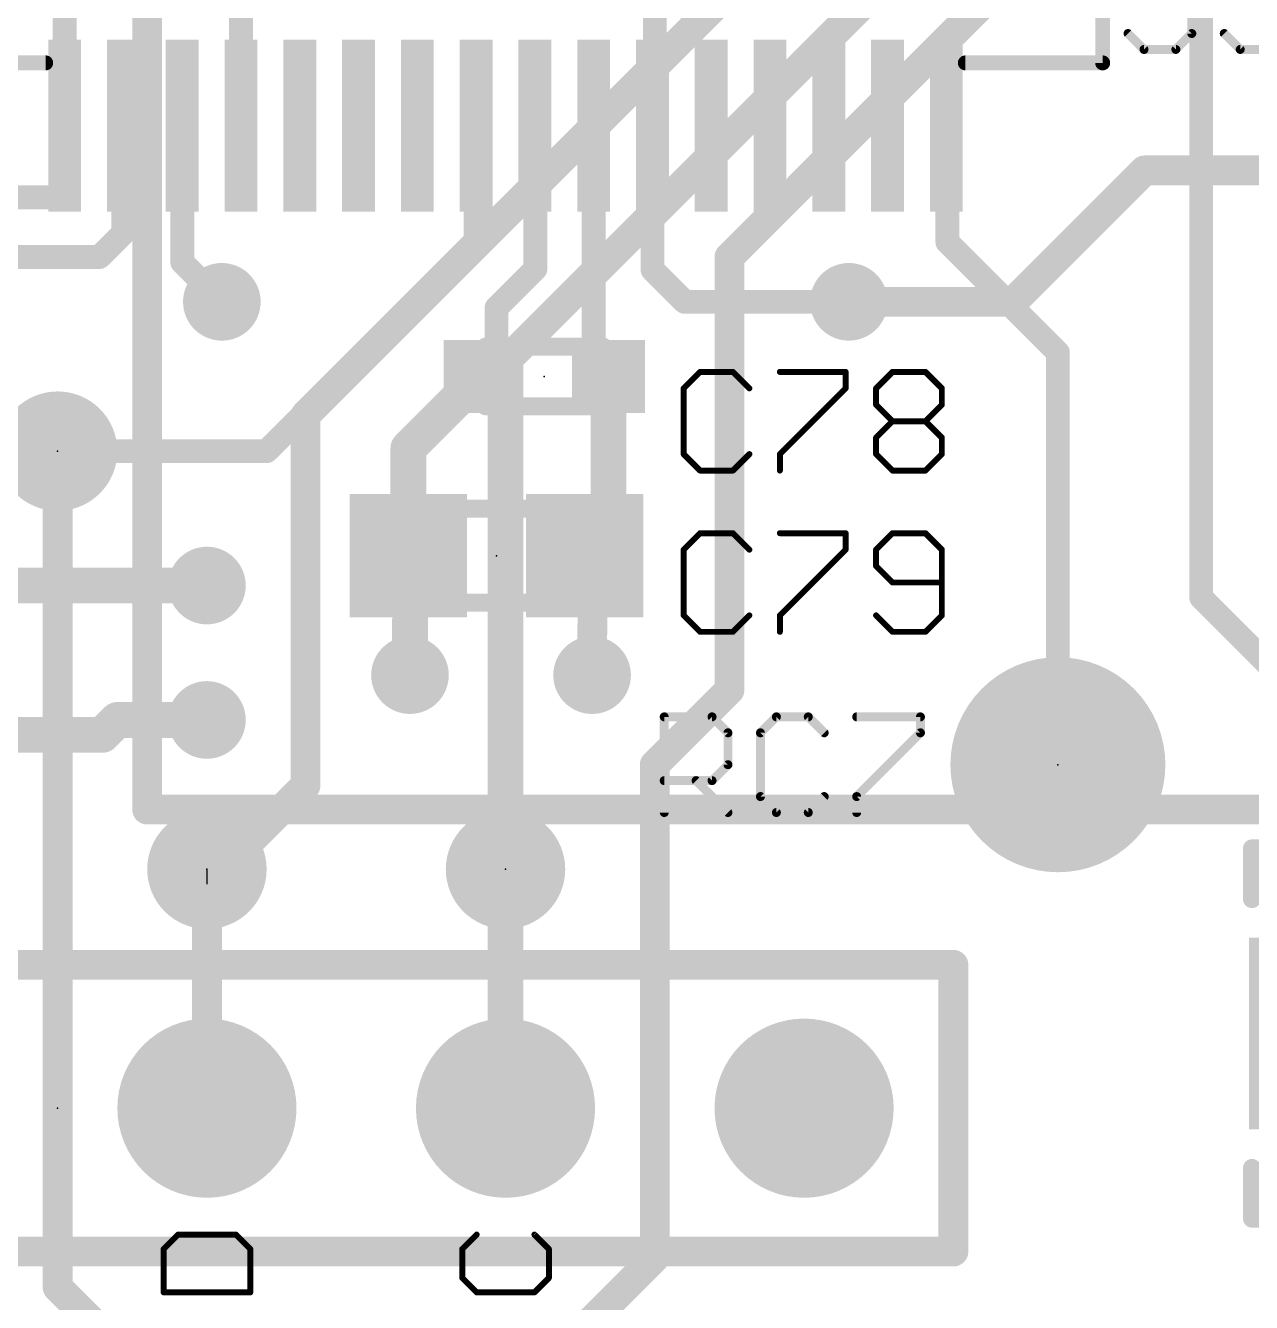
# Model space of a CAD drawing. Extents: x -19 to 124, y 0 to 88.
# Drawn here: x 46.72 to 57.15, y 44.07 to 54.93 of the extents above; entities that cross this region are included whole.
import ezdxf

# ---------------------------------------------------------------- set-up
doc = ezdxf.new("R2010")
doc.units = 0
for name, color, linetype in [('1', 12, 'CONTINUOUS'), ('15', 21, 'CONTINUOUS'), ('16', 132, 'CONTINUOUS'), ('17', 110, 'CONTINUOUS'), ('18', 110, 'CONTINUOUS'), ('19', 253, 'CONTINUOUS'), ('2', 110, 'CONTINUOUS'), ('21', 253, 'CONTINUOUS'), ('23', 53, 'CONTINUOUS'), ('25', 253, 'CONTINUOUS'), ('26', 251, 'CONTINUOUS')]:
    doc.layers.add(name, color=color, linetype=linetype)

# ---------------------------------------------------------------- blocks, each defined once
blk = doc.blocks.new('RECT')
blk.add_solid([(-0.5, -0.5), (0.5, -0.5), (-0.5, 0.5), (0.5, 0.5)])
blk = doc.blocks.new('ROUNDP')
at = {"const_width": 0.5}
blk.add_lwpolyline([(0, -0.25, 1), (0, 0.25, 1), (0, -0.25)], format="xyb", dxfattribs=at)
blk = doc.blocks.new('ROUNDV')
at = {"const_width": 0.5}
blk.add_lwpolyline([(0, -0.25, 1), (0, 0.25, 1), (0, -0.25)], format="xyb", dxfattribs=at)

msp = doc.modelspace()

# ---------------------------------------------------------------- linework, layer by layer
at = {"layer": '1'}
for points, const_width in [([(56.7182, 55.94), (56.7182, 50.0634)], 0.2032), ([(52.07, 55.753), (52.07, 54.0966)], 0.2032), ([(47.05, 54.0766), (47.05, 55.178)], 0.2032), ([(48.55, 54.0766), (48.55, 55.2344)], 0.2032), ([(52.07, 54.0966), (52.05, 54.0766)], 0.2032), ([(47.0408, 54.0674), (47.05, 54.0766)], 0.2032), ([(47.05, 53.467), (47.05, 54.0766)], 0.2032), ([(47.5488, 54.0754), (47.55, 54.0766)], 0.2032), ([(47.5488, 53.1622), (47.5488, 54.0754)], 0.2032), ([(48.05, 54.0766), (48.05, 52.915)], 0.2032), ([(50.546, 54.0726), (50.55, 54.0766)], 0.2032), ([(50.546, 53.086), (50.546, 54.0726)], 0.2032), ([(51.054, 54.0726), (51.05, 54.0766)], 0.2032), ([(51.054, 52.8574), (51.054, 54.0726)], 0.2032), ([(51.55, 52.0707), (51.55, 54.0766)], 0.2032), ([(52.05, 54.0766), (52.05, 52.852)], 0.2032), ([(54.5592, 54.0674), (54.55, 54.0766)], 0.2032), ([(54.5592, 53.086), (54.5592, 54.0674)], 0.2032), ([(44.45, 53.467), (47.05, 53.467)], 0.2032), ([(47.3456, 52.959), (47.5488, 53.1622)], 0.2032), ([(48.768, 51.308), (50.546, 53.086)], 0.2032), ([(55.499, 52.1462), (54.5592, 53.086)], 0.2032), ([(45.847, 52.959), (47.3456, 52.959)], 0.2032), ([(48.05, 52.915), (48.387, 52.578)], 0.2032), ([(50.7238, 52.5272), (51.054, 52.8574)], 0.2032), ([(52.05, 52.852), (52.324, 52.578)], 0.2032), ([(52.324, 52.578), (53.721, 52.578)], 0.2032), ([(50.7238, 52.2097), (50.7238, 52.5272)], 0.2032), ([(50.5841, 51.943), (50.7238, 52.2097)], 0.2032), ([(55.499, 48.641), (55.499, 52.1462)], 0.2032), ([(51.6763, 51.943), (51.55, 52.0707)], 0.2032), ([(49.9738, 51.3327), (50.5841, 51.943)], 0.3048), ([(51.6763, 50.7873), (51.6763, 51.943)], 0.3048), ([(49.9738, 50.419), (49.9738, 51.3327)], 0.3048), ([(46.99, 51.308), (48.768, 51.308)], 0.2032), ([(51.6636, 50.7746), (51.6763, 50.7873)], 0.3048), ([(51.4738, 50.419), (51.5493, 50.7485)], 0.3048), ([(51.6636, 50.7485), (51.4738, 50.5587)], 0.254), ([(51.6636, 50.7485), (51.6636, 50.7746)], 0.3048), ([(51.4738, 50.5587), (51.4738, 50.419)], 0.254), ([(49.9738, 50.419), (50.0006, 50.4056)], 0.3048), ([(50.0006, 50.4056), (49.9872, 49.8348)], 0.3048), ([(51.4738, 50.419), (51.55, 50.4056)], 0.254), ([(51.55, 50.4056), (51.5366, 49.6824)], 0.254), ([(57.6326, 49.149), (56.7182, 50.0634)], 0.2032), ([(49.9872, 49.8348), (49.9872, 49.403)], 0.3048), ([(51.5366, 49.6824), (51.5366, 49.403)], 0.254), ([(47.371, 48.895), (47.498, 49.022)], 0.3048), ([(47.498, 49.022), (48.26, 49.022)], 0.3048), ([(45.52, 48.895), (47.371, 48.895)], 0.3048)]:
    msp.add_lwpolyline(points, dxfattribs=dict(at, const_width=const_width))
for points, const_width in [([(52.1059, 54.0607, 1), (52.0341, 54.1325)], 0.1016), ([(47.0049, 54.1033, 1), (47.0767, 54.0315)], 0.1016), ([(47.1008, 54.0766, 1), (46.9992, 54.0766)], 0.1016), ([(46.9992, 54.0766, 1), (47.1008, 54.0766)], 0.1016), ([(47.0859, 54.0407, 1), (47.0141, 54.1125)], 0.1016), ([(47.5996, 54.0754, 1), (47.498, 54.0754)], 0.1016), ([(47.5129, 54.1113, 1), (47.5847, 54.0395)], 0.1016), ([(47.5859, 54.0407, 1), (47.5141, 54.1125)], 0.1016), ([(48.1008, 54.0766, 1), (47.9992, 54.0766)], 0.1016), ([(48.4992, 54.0766, 1), (48.6008, 54.0766)], 0.1016), ([(50.5968, 54.0726, 1), (50.4952, 54.0726)], 0.1016), ([(50.5101, 54.1085, 1), (50.5819, 54.0367)], 0.1016), ([(50.5859, 54.0407, 1), (50.5141, 54.1125)], 0.1016), ([(51.0859, 54.1125, 1), (51.0141, 54.0407)], 0.1016), ([(51.1048, 54.0726, 1), (51.0032, 54.0726)], 0.1016), ([(51.0181, 54.0367, 1), (51.0899, 54.1085)], 0.1016), ([(51.6008, 54.0766, 1), (51.4992, 54.0766)], 0.1016), ([(52.1008, 54.0766, 1), (51.9992, 54.0766)], 0.1016), ([(52.0141, 54.1125, 1), (52.0859, 54.0407)], 0.1016), ([(52.0192, 54.0966, 1), (52.1208, 54.0966)], 0.1016), ([(54.5859, 54.1125, 1), (54.5141, 54.0407)], 0.1016), ([(54.61, 54.0674, 1), (54.5084, 54.0674)], 0.1016), ([(54.5233, 54.0315, 1), (54.5951, 54.1033)], 0.1016), ([(47.05, 53.4162, 1), (47.05, 53.5178)], 0.1016), ([(46.9992, 53.467, 1), (47.1008, 53.467)], 0.1016), ([(47.5847, 53.1263, 1), (47.5129, 53.1981)], 0.1016), ([(47.498, 53.1622, 1), (47.5996, 53.1622)], 0.1016), ([(50.4952, 53.086, 1), (50.5968, 53.086)], 0.1016), ([(50.5819, 53.0501, 1), (50.5101, 53.1219)], 0.1016), ([(54.5951, 53.1219, 1), (54.5233, 53.0501)], 0.1016), ([(54.5084, 53.086, 1), (54.61, 53.086)], 0.1016), ([(47.3097, 52.9949, 1), (47.3815, 52.9231)], 0.1016), ([(47.3456, 52.9082, 1), (47.3456, 53.0098)], 0.1016), ([(48.0859, 52.9509, 1), (48.0141, 52.8791)], 0.1016), ([(47.9992, 52.915, 1), (48.1008, 52.915)], 0.1016), ([(51.0032, 52.8574, 1), (51.1048, 52.8574)], 0.1016), ([(51.0899, 52.8215, 1), (51.0181, 52.8933)], 0.1016), ([(52.0859, 52.8879, 1), (52.0141, 52.8161)], 0.1016), ([(51.9992, 52.852, 1), (52.1008, 52.852)], 0.1016), ([(52.324, 52.6288, 1), (52.324, 52.5272)], 0.1016), ([(53.721, 52.5272, 1), (53.721, 52.6288)], 0.1016), ([(48.3511, 52.5421, 1), (48.4229, 52.6139)], 0.1016), ([(50.7746, 52.5272, 1), (50.673, 52.5272)], 0.1016), ([(50.6879, 52.5631, 1), (50.7597, 52.4913)], 0.1016), ([(52.2881, 52.5421, 1), (52.3599, 52.6139)], 0.1016), ([(50.673, 52.2097, 1), (50.7746, 52.2097)], 0.1016), ([(50.7688, 52.1861, 1), (50.6788, 52.2333)], 0.1016), ([(55.5498, 52.1462, 1), (55.4482, 52.1462)], 0.1016), ([(51.5861, 52.1064, 1), (51.5139, 52.035)], 0.1016), ([(55.4631, 52.1103, 1), (55.5349, 52.1821)], 0.1016), ([(50.638, 51.8891, 1), (50.5302, 51.9969)], 0.1524), ([(51.4992, 52.0707, 1), (51.6008, 52.0707)], 0.1016), ([(51.7525, 51.943, 1), (51.6001, 51.943)], 0.1524), ([(51.6402, 51.9073, 1), (51.7124, 51.9787)], 0.1016), ([(50.5391, 51.9666, 1), (50.6291, 51.9194)], 0.1016), ([(50.05, 51.3327, 1), (49.8976, 51.3327)], 0.1524), ([(46.99, 51.3588, 1), (46.99, 51.2572)], 0.1016), ([(48.7321, 51.3439, 1), (48.8039, 51.2721)], 0.1016), ([(48.768, 51.2572, 1), (48.768, 51.3588)], 0.1016), ([(49.9199, 51.3866, 1), (50.0277, 51.2788)], 0.1524), ([(51.7302, 50.7334, 1), (51.6224, 50.8412)], 0.1524), ([(51.6236, 50.7315, 1), (51.475, 50.7655)], 0.1524), ([(51.7398, 50.7746, 1), (51.5874, 50.7746)], 0.1524), ([(51.6097, 50.8285, 1), (51.7175, 50.7207)], 0.1524), ([(51.6001, 50.7873, 1), (51.7525, 50.7873)], 0.1524), ([(51.7085, 50.7036, 1), (51.6187, 50.7934)], 0.127), ([(51.5874, 50.7485, 1), (51.7398, 50.7485)], 0.1524), ([(51.5373, 50.5587, 1), (51.4103, 50.5587)], 0.127), ([(51.4289, 50.6036, 1), (51.5187, 50.5138)], 0.127), ([(50.0079, 50.4872, 1), (49.9397, 50.3508)], 0.1524), ([(50.0768, 50.4038, 1), (49.9244, 50.4074)], 0.1524), ([(49.9665, 50.3374, 1), (50.0347, 50.4738)], 0.1524), ([(51.3995, 50.436, 1), (51.5481, 50.402)], 0.1524), ([(51.4848, 50.4815, 1), (51.4628, 50.3565)], 0.127), ([(51.6135, 50.4044, 1), (51.4865, 50.4068)], 0.127), ([(51.539, 50.3431, 1), (51.561, 50.4681)], 0.127), ([(49.8976, 50.419, 1), (50.05, 50.419)], 0.1524), ([(51.4103, 50.419, 1), (51.5373, 50.419)], 0.127), ([(56.7541, 50.0993, 1), (56.6823, 50.0275)], 0.1016), ([(56.6674, 50.0634, 1), (56.769, 50.0634)], 0.1016), ([(50.0634, 49.8348, 1), (49.911, 49.8348)], 0.1524), ([(49.911, 49.8366, 1), (50.0634, 49.833)], 0.1524), ([(51.6001, 49.6824, 1), (51.4731, 49.6824)], 0.127), ([(51.4731, 49.6836, 1), (51.6001, 49.6812)], 0.127), ([(49.911, 49.403, 1), (50.0634, 49.403)], 0.1524), ([(51.4731, 49.403, 1), (51.6001, 49.403)], 0.127), ([(47.498, 49.0982, 1), (47.498, 48.9458)], 0.1524), ([(47.5519, 48.9681, 1), (47.4441, 49.0759)], 0.1524), ([(48.26, 48.9458, 1), (48.26, 49.0982)], 0.1524), ([(47.3171, 48.9489, 1), (47.4249, 48.8411)], 0.1524), ([(47.371, 48.8188, 1), (47.371, 48.9712)], 0.1524), ([(55.4482, 48.641, 1), (55.5498, 48.641)], 0.1016)]:
    msp.add_lwpolyline(points, format="xyb", dxfattribs=dict(at, const_width=const_width))
at = {"layer": '15', "const_width": 0.254}
for points in [[(47.752, 48.26), (47.752, 66.04)], [(46.99, 44.196), (46.99, 51.308)], [(59.69, 48.26), (47.752, 48.26)], [(48.387, 42.799), (46.99, 44.196)]]:
    msp.add_lwpolyline(points, dxfattribs=at)
at = {"layer": '15', "const_width": 0.127}
for points in [[(47.0535, 51.308, 1), (46.9265, 51.308)], [(47.752, 48.3235, 1), (47.752, 48.1965)], [(47.6885, 48.26, 1), (47.8155, 48.26)], [(47.0349, 44.2409, 1), (46.9451, 44.1511)], [(46.9265, 44.196, 1), (47.0535, 44.196)]]:
    msp.add_lwpolyline(points, format="xyb", dxfattribs=at)
at = {"layer": '16'}
for points, const_width in [([(53.721, 56.2356), (49.0982, 51.6128)], 0.254), ([(50.8, 52.07), (54.61, 55.88)], 0.254), ([(52.705, 52.959), (55.499, 55.753)], 0.254), ([(55.118, 52.578), (56.2356, 53.6956)], 0.254), ([(56.2356, 53.6956), (97.2566, 53.6956)], 0.254), ([(52.705, 49.276), (52.705, 52.959)], 0.254), ([(53.721, 52.578), (55.118, 52.578)], 0.254), ([(50.8, 52.07), (50.8, 47.752)], 0.3048), ([(49.0982, 51.6128), (49.0982, 48.4632)], 0.254), ([(52.07, 48.641), (52.705, 49.276)], 0.254), ([(47.371, 48.895), (47.498, 49.022)], 0.3048), ([(47.498, 49.022), (48.26, 49.022)], 0.3048), ([(44.323, 48.895), (47.371, 48.895)], 0.3048), ([(52.07, 44.45), (52.07, 48.641)], 0.254), ([(48.26, 47.625), (49.0982, 48.4632)], 0.254), ([(50.8, 45.72), (50.8, 47.752)], 0.3048), ([(48.26, 45.72), (48.26, 47.625)], 0.254), ([(50.165, 42.545), (52.07, 44.45)], 0.254)]:
    msp.add_lwpolyline(points, dxfattribs=dict(at, const_width=const_width))
for points, const_width in [([(56.2356, 53.7591, 1), (56.2356, 53.6321)], 0.127), ([(56.2805, 53.6507, 1), (56.1907, 53.7405)], 0.127), ([(52.7685, 52.959, 1), (52.6415, 52.959)], 0.127), ([(52.6601, 53.0039, 1), (52.7499, 52.9141)], 0.127), ([(53.721, 52.6415, 1), (53.721, 52.5145)], 0.127), ([(55.0731, 52.6229, 1), (55.1629, 52.5331)], 0.127), ([(55.118, 52.5145, 1), (55.118, 52.6415)], 0.127), ([(50.8762, 52.07, 1), (50.7238, 52.07)], 0.1524), ([(50.7551, 52.1149, 1), (50.8449, 52.0251)], 0.127), ([(49.1617, 51.6128, 1), (49.0347, 51.6128)], 0.127), ([(49.0533, 51.6577, 1), (49.1431, 51.5679)], 0.127), ([(52.6415, 49.276, 1), (52.7685, 49.276)], 0.127), ([(52.7499, 49.2311, 1), (52.6601, 49.3209)], 0.127), ([(47.498, 49.0982, 1), (47.498, 48.9458)], 0.1524), ([(47.5519, 48.9681, 1), (47.4441, 49.0759)], 0.1524), ([(48.26, 48.9458, 1), (48.26, 49.0982)], 0.1524), ([(47.3171, 48.9489, 1), (47.4249, 48.8411)], 0.1524), ([(47.371, 48.8188, 1), (47.371, 48.9712)], 0.1524), ([(52.1335, 48.641, 1), (52.0065, 48.641)], 0.127), ([(52.0251, 48.6859, 1), (52.1149, 48.5961)], 0.127), ([(49.1431, 48.4183, 1), (49.0533, 48.5081)], 0.127), ([(49.0347, 48.4632, 1), (49.1617, 48.4632)], 0.127), ([(50.8762, 47.752, 1), (50.7238, 47.752)], 0.1524), ([(50.7238, 47.752, 1), (50.8762, 47.752)], 0.1524), ([(48.3235, 47.625, 1), (48.1965, 47.625)], 0.127), ([(48.2151, 47.6699, 1), (48.3049, 47.5801)], 0.127), ([(48.1965, 45.72, 1), (48.3235, 45.72)], 0.127), ([(50.7238, 45.72, 1), (50.8762, 45.72)], 0.1524), ([(52.1149, 44.4051, 1), (52.0251, 44.4949)], 0.127), ([(52.0065, 44.45, 1), (52.1335, 44.45)], 0.127)]:
    msp.add_lwpolyline(points, format="xyb", dxfattribs=dict(at, const_width=const_width))
at = {"layer": '19'}
msp.add_line((48.26, 47.752), (48.26, 47.625), dxfattribs=at)
at = {"layer": '2', "const_width": 0.3048}
msp.add_lwpolyline([(31.242, 50.165), (48.26, 50.165)], dxfattribs=at)
at = {"layer": '2', "const_width": 0.1524}
msp.add_lwpolyline([(48.26, 50.0888, 1), (48.26, 50.2412)], format="xyb", dxfattribs=at)
at = {"layer": '21'}
for points, const_width in [([(55.88, 55.7784), (55.88, 54.61)], 0.127), ([(56.6382, 54.9955), (56.6382, 54.8599)], 0.0762), ([(56.2315, 54.7243), (56.0959, 54.8599)], 0.0762), ([(56.6382, 54.8599), (56.5026, 54.7243)], 0.0762), ([(57.0501, 54.7243), (56.9145, 54.8599)], 0.0762), ([(56.5026, 54.7243), (56.2315, 54.7243)], 0.0762), ([(57.3212, 54.7243), (57.0501, 54.7243)], 0.0762), ([(46.8884, 54.61), (45.72, 54.61)], 0.127), ([(55.88, 54.61), (54.7116, 54.61)], 0.127), ([(51.6302, 52.197), (50.6302, 52.197)], 0.1524), ([(50.6302, 51.689), (51.6302, 51.689)], 0.1524), ([(51.5238, 50.819), (49.9238, 50.819)], 0.1524), ([(49.9238, 50.819), (49.9238, 50.019)], 0.1524), ([(51.5238, 50.019), (51.5238, 50.819)], 0.1524), ([(49.9238, 50.019), (51.5238, 50.019)], 0.1524), ([(62.992, 47.9298), (57.15, 47.9298)], 0.1524), ([(57.15, 47.9298), (57.15, 47.498)], 0.1524), ([(54.61, 46.9392), (39.37, 46.9392)], 0.254), ([(54.61, 44.5008), (54.61, 46.9392)], 0.254), ([(57.15, 45.212), (57.15, 44.7802)], 0.1524), ([(57.15, 44.7802), (62.992, 44.7802)], 0.1524), ([(39.37, 44.5008), (54.61, 44.5008)], 0.254)]:
    msp.add_lwpolyline(points, dxfattribs=dict(at, const_width=const_width))
for points, const_width in [([(56.1094, 54.8734, 1), (56.0824, 54.8464)], 0.0381), ([(56.6192, 54.8599, 1), (56.6573, 54.8599)], 0.0381), ([(56.6517, 54.8464, 1), (56.6248, 54.8734)], 0.0381), ([(56.9279, 54.8734, 1), (56.901, 54.8464)], 0.0381), ([(56.2315, 54.7433, 1), (56.2315, 54.7052)], 0.0381), ([(56.218, 54.7108, 1), (56.245, 54.7378)], 0.0381), ([(56.4892, 54.7378, 1), (56.5161, 54.7108)], 0.0381), ([(56.5026, 54.7052, 1), (56.5026, 54.7433)], 0.0381), ([(57.0501, 54.7433, 1), (57.0501, 54.7052)], 0.0381), ([(57.0366, 54.7108, 1), (57.0635, 54.7378)], 0.0381), ([(46.8884, 54.5782, 1), (46.8884, 54.6418)], 0.0635), ([(54.7116, 54.6418, 1), (54.7116, 54.5782)], 0.0635), ([(55.8483, 54.61, 1), (55.9118, 54.61)], 0.0635), ([(55.88, 54.5782, 1), (55.88, 54.6418)], 0.0635), ([(50.6302, 52.2351, 1), (50.6302, 52.1589)], 0.0762), ([(51.6302, 52.1589, 1), (51.6302, 52.2351)], 0.0762), ([(50.6302, 51.7271, 1), (50.6302, 51.6509)], 0.0762), ([(51.6302, 51.6509, 1), (51.6302, 51.7271)], 0.0762), ([(49.9238, 50.8571, 1), (49.9238, 50.7809)], 0.0762), ([(49.9619, 50.819, 1), (49.8857, 50.819)], 0.0762), ([(51.5619, 50.819, 1), (51.4857, 50.819)], 0.0762), ([(51.5238, 50.7809, 1), (51.5238, 50.8571)], 0.0762), ([(49.9238, 50.0571, 1), (49.9238, 49.9809)], 0.0762), ([(51.5238, 49.9809, 1), (51.5238, 50.0571)], 0.0762), ([(49.8857, 50.019, 1), (49.9619, 50.019)], 0.0762), ([(51.4857, 50.019, 1), (51.5619, 50.019)], 0.0762), ([(57.15, 47.9679, 1), (57.15, 47.8917)], 0.0762), ([(57.1881, 47.9298, 1), (57.1119, 47.9298)], 0.0762), ([(57.1119, 47.498, 1), (57.1881, 47.498)], 0.0762), ([(54.6735, 46.9392, 1), (54.5465, 46.9392)], 0.127), ([(54.61, 46.8757, 1), (54.61, 47.0027)], 0.127), ([(57.1881, 45.212, 1), (57.1119, 45.212)], 0.0762), ([(57.15, 44.8183, 1), (57.15, 44.7421)], 0.0762), ([(57.1119, 44.7802, 1), (57.1881, 44.7802)], 0.0762), ([(54.5465, 44.5008, 1), (54.6735, 44.5008)], 0.127), ([(54.61, 44.4373, 1), (54.61, 44.5643)], 0.127)]:
    msp.add_lwpolyline(points, format="xyb", dxfattribs=dict(at, const_width=const_width))
at = {"layer": '23'}
for p in [(51.1302, 51.943), (46.99, 51.308), (50.7238, 50.419), (55.499, 48.641), (48.26, 47.752), (50.8, 47.752), (46.99, 45.72)]:
    msp.add_point(p, dxfattribs=at)
at = {"layer": '25'}
for points, const_width in [([(52.4552, 51.9818), (52.3153, 51.842)], 0.0508), ([(52.7348, 51.9818), (52.4552, 51.9818)], 0.0508), ([(52.8746, 51.842), (52.7348, 51.9818)], 0.0508), ([(53.1339, 51.9818), (53.6932, 51.9818)], 0.0508), ([(53.6932, 51.9818), (53.6932, 51.842)], 0.0508), ([(53.9525, 51.842), (54.0923, 51.9818)], 0.0508), ([(54.0923, 51.9818), (54.3719, 51.9818)], 0.0508), ([(54.3719, 51.9818), (54.5118, 51.842)], 0.0508), ([(52.3153, 51.842), (52.3153, 51.2827)], 0.0508), ([(53.6932, 51.842), (53.1339, 51.2827)], 0.0508), ([(53.9525, 51.7022), (53.9525, 51.842)], 0.0508), ([(54.5118, 51.842), (54.5118, 51.7022)], 0.0508), ([(54.0923, 51.5624), (53.9525, 51.7022)], 0.0508), ([(54.5118, 51.7022), (54.3719, 51.5624)], 0.0508), ([(53.9525, 51.4225), (54.0923, 51.5624)], 0.0508), ([(54.0923, 51.5624), (54.3719, 51.5624)], 0.0508), ([(54.3719, 51.5624), (54.5118, 51.4225)], 0.0508), ([(53.9525, 51.2827), (53.9525, 51.4225)], 0.0508), ([(54.5118, 51.4225), (54.5118, 51.2827)], 0.0508), ([(52.3153, 51.2827), (52.4552, 51.1429)], 0.0508), ([(52.7348, 51.1429), (52.8746, 51.2827)], 0.0508), ([(53.1339, 51.2827), (53.1339, 51.1429)], 0.0508), ([(54.0923, 51.1429), (53.9525, 51.2827)], 0.0508), ([(54.5118, 51.2827), (54.3719, 51.1429)], 0.0508), ([(52.4552, 51.1429), (52.7348, 51.1429)], 0.0508), ([(54.3719, 51.1429), (54.0923, 51.1429)], 0.0508), ([(52.4552, 50.6102), (52.3153, 50.4704)], 0.0508), ([(52.7348, 50.6102), (52.4552, 50.6102)], 0.0508), ([(52.8746, 50.4704), (52.7348, 50.6102)], 0.0508), ([(53.1339, 50.6102), (53.6932, 50.6102)], 0.0508), ([(53.6932, 50.6102), (53.6932, 50.4704)], 0.0508), ([(54.0923, 50.6102), (53.9525, 50.4704)], 0.0508), ([(54.3719, 50.6102), (54.0923, 50.6102)], 0.0508), ([(54.5118, 50.4704), (54.3719, 50.6102)], 0.0508), ([(52.3153, 50.4704), (52.3153, 49.9111)], 0.0508), ([(53.6932, 50.4704), (53.1339, 49.9111)], 0.0508), ([(53.9525, 50.4704), (53.9525, 50.3306)], 0.0508), ([(54.5118, 49.9111), (54.5118, 50.4704)], 0.0508), ([(53.9525, 50.3306), (54.0923, 50.1908)], 0.0508), ([(54.0923, 50.1908), (54.5118, 50.1908)], 0.0508), ([(52.3153, 49.9111), (52.4552, 49.7713)], 0.0508), ([(52.7348, 49.7713), (52.8746, 49.9111)], 0.0508), ([(53.1339, 49.9111), (53.1339, 49.7713)], 0.0508), ([(53.9525, 49.9111), (54.0923, 49.7713)], 0.0508), ([(54.3719, 49.7713), (54.5118, 49.9111)], 0.0508), ([(52.4552, 49.7713), (52.7348, 49.7713)], 0.0508), ([(54.0923, 49.7713), (54.3719, 49.7713)], 0.0508), ([(52.1502, 48.2346), (52.1502, 49.0481)], 0.0762), ([(52.1502, 49.0481), (52.557, 49.0481)], 0.0762), ([(52.557, 49.0481), (52.6926, 48.9125)], 0.0762), ([(53.1044, 49.0481), (52.9688, 48.9125)], 0.0762), ([(53.3756, 49.0481), (53.1044, 49.0481)], 0.0762), ([(53.5111, 48.9125), (53.3756, 49.0481)], 0.0762), ([(53.7874, 49.0481), (54.3297, 49.0481)], 0.0762), ([(54.3297, 49.0481), (54.3297, 48.9125)], 0.0762), ([(52.6926, 48.9125), (52.6926, 48.6413)], 0.0762), ([(52.9688, 48.9125), (52.9688, 48.3702)], 0.0762), ([(54.3297, 48.9125), (53.7874, 48.3702)], 0.0762), ([(52.6926, 48.6413), (52.557, 48.5058)], 0.0762), ([(52.557, 48.5058), (52.1502, 48.5058)], 0.0762), ([(52.4214, 48.5058), (52.6926, 48.2346)], 0.0762), ([(52.9688, 48.3702), (53.1044, 48.2346)], 0.0762), ([(53.3756, 48.2346), (53.5111, 48.3702)], 0.0762), ([(53.7874, 48.3702), (53.7874, 48.2346)], 0.0762), ([(53.1044, 48.2346), (53.3756, 48.2346)], 0.0762)]:
    msp.add_lwpolyline(points, dxfattribs=dict(at, const_width=const_width))
for points, const_width in [([(52.4552, 51.9945, 1), (52.4552, 51.9691)], 0.0254), ([(52.4641, 51.9728, 1), (52.4462, 51.9908)], 0.0254), ([(52.7438, 51.9908, 1), (52.7258, 51.9728)], 0.0254), ([(52.7348, 51.9691, 1), (52.7348, 51.9945)], 0.0254), ([(53.1339, 51.9945, 1), (53.1339, 51.9691)], 0.0254), ([(53.7059, 51.9818, 1), (53.6805, 51.9818)], 0.0254), ([(53.6932, 51.9691, 1), (53.6932, 51.9945)], 0.0254), ([(54.0923, 51.9945, 1), (54.0923, 51.9691)], 0.0254), ([(54.1013, 51.9728, 1), (54.0833, 51.9908)], 0.0254), ([(54.3809, 51.9908, 1), (54.363, 51.9728)], 0.0254), ([(54.3719, 51.9691, 1), (54.3719, 51.9945)], 0.0254), ([(52.328, 51.842, 1), (52.3026, 51.842)], 0.0254), ([(52.3064, 51.851, 1), (52.3243, 51.833)], 0.0254), ([(52.8656, 51.833, 1), (52.8836, 51.851)], 0.0254), ([(53.6805, 51.842, 1), (53.7059, 51.842)], 0.0254), ([(53.7022, 51.833, 1), (53.6842, 51.851)], 0.0254), ([(53.9652, 51.842, 1), (53.9398, 51.842)], 0.0254), ([(53.9435, 51.851, 1), (53.9615, 51.833)], 0.0254), ([(54.5245, 51.842, 1), (54.4991, 51.842)], 0.0254), ([(54.5028, 51.833, 1), (54.5207, 51.851)], 0.0254), ([(53.9615, 51.7112, 1), (53.9435, 51.6932)], 0.0254), ([(53.9398, 51.7022, 1), (53.9652, 51.7022)], 0.0254), ([(54.4991, 51.7022, 1), (54.5245, 51.7022)], 0.0254), ([(54.5207, 51.6932, 1), (54.5028, 51.7112)], 0.0254), ([(54.0923, 51.5751, 1), (54.0923, 51.5497)], 0.0254), ([(54.1013, 51.5534, 1), (54.0833, 51.5713)], 0.0254), ([(54.3809, 51.5713, 1), (54.363, 51.5534)], 0.0254), ([(54.3719, 51.5497, 1), (54.3719, 51.5751)], 0.0254), ([(54.0833, 51.5534, 1), (54.1013, 51.5713)], 0.0254), ([(54.363, 51.5713, 1), (54.3809, 51.5534)], 0.0254), ([(53.9652, 51.4225, 1), (53.9398, 51.4225)], 0.0254), ([(53.9435, 51.4315, 1), (53.9615, 51.4136)], 0.0254), ([(54.5245, 51.4225, 1), (54.4991, 51.4225)], 0.0254), ([(54.5028, 51.4136, 1), (54.5207, 51.4315)], 0.0254), ([(52.3026, 51.2827, 1), (52.328, 51.2827)], 0.0254), ([(52.3243, 51.2917, 1), (52.3064, 51.2737)], 0.0254), ([(52.8836, 51.2737, 1), (52.8656, 51.2917)], 0.0254), ([(53.1466, 51.2827, 1), (53.1212, 51.2827)], 0.0254), ([(53.1249, 51.2917, 1), (53.1429, 51.2737)], 0.0254), ([(53.9615, 51.2917, 1), (53.9435, 51.2737)], 0.0254), ([(53.9398, 51.2827, 1), (53.9652, 51.2827)], 0.0254), ([(54.4991, 51.2827, 1), (54.5245, 51.2827)], 0.0254), ([(54.5207, 51.2737, 1), (54.5028, 51.2917)], 0.0254), ([(52.4552, 51.1556, 1), (52.4552, 51.1302)], 0.0254), ([(52.4462, 51.1339, 1), (52.4641, 51.1519)], 0.0254), ([(52.7258, 51.1519, 1), (52.7438, 51.1339)], 0.0254), ([(52.7348, 51.1302, 1), (52.7348, 51.1556)], 0.0254), ([(53.1212, 51.1429, 1), (53.1466, 51.1429)], 0.0254), ([(54.0923, 51.1556, 1), (54.0923, 51.1302)], 0.0254), ([(54.0833, 51.1339, 1), (54.1013, 51.1519)], 0.0254), ([(54.363, 51.1519, 1), (54.3809, 51.1339)], 0.0254), ([(54.3719, 51.1302, 1), (54.3719, 51.1556)], 0.0254), ([(52.4552, 50.6229, 1), (52.4552, 50.5975)], 0.0254), ([(52.4641, 50.6012, 1), (52.4462, 50.6192)], 0.0254), ([(52.7438, 50.6192, 1), (52.7258, 50.6012)], 0.0254), ([(52.7348, 50.5975, 1), (52.7348, 50.6229)], 0.0254), ([(53.1339, 50.6229, 1), (53.1339, 50.5975)], 0.0254), ([(53.7059, 50.6102, 1), (53.6805, 50.6102)], 0.0254), ([(53.6932, 50.5975, 1), (53.6932, 50.6229)], 0.0254), ([(54.0923, 50.6229, 1), (54.0923, 50.5975)], 0.0254), ([(54.1013, 50.6012, 1), (54.0833, 50.6192)], 0.0254), ([(54.3809, 50.6192, 1), (54.363, 50.6012)], 0.0254), ([(54.3719, 50.5975, 1), (54.3719, 50.6229)], 0.0254), ([(52.328, 50.4704, 1), (52.3026, 50.4704)], 0.0254), ([(52.3064, 50.4794, 1), (52.3243, 50.4614)], 0.0254), ([(52.8656, 50.4614, 1), (52.8836, 50.4794)], 0.0254), ([(53.6805, 50.4704, 1), (53.7059, 50.4704)], 0.0254), ([(53.7022, 50.4614, 1), (53.6842, 50.4794)], 0.0254), ([(53.9652, 50.4704, 1), (53.9398, 50.4704)], 0.0254), ([(53.9435, 50.4794, 1), (53.9615, 50.4614)], 0.0254), ([(54.5245, 50.4704, 1), (54.4991, 50.4704)], 0.0254), ([(54.5028, 50.4614, 1), (54.5207, 50.4794)], 0.0254), ([(53.9615, 50.3396, 1), (53.9435, 50.3216)], 0.0254), ([(53.9398, 50.3306, 1), (53.9652, 50.3306)], 0.0254), ([(54.0923, 50.2035, 1), (54.0923, 50.1781)], 0.0254), ([(54.0833, 50.1818, 1), (54.1013, 50.1997)], 0.0254), ([(54.5118, 50.1781, 1), (54.5118, 50.2035)], 0.0254), ([(52.3026, 49.9111, 1), (52.328, 49.9111)], 0.0254), ([(52.3243, 49.9201, 1), (52.3064, 49.9021)], 0.0254), ([(52.8836, 49.9021, 1), (52.8656, 49.9201)], 0.0254), ([(53.1466, 49.9111, 1), (53.1212, 49.9111)], 0.0254), ([(53.1249, 49.9201, 1), (53.1429, 49.9021)], 0.0254), ([(53.9615, 49.9201, 1), (53.9435, 49.9021)], 0.0254), ([(54.4991, 49.9111, 1), (54.5245, 49.9111)], 0.0254), ([(54.5207, 49.9021, 1), (54.5028, 49.9201)], 0.0254), ([(52.4552, 49.784, 1), (52.4552, 49.7586)], 0.0254), ([(52.4462, 49.7623, 1), (52.4641, 49.7803)], 0.0254), ([(52.7258, 49.7803, 1), (52.7438, 49.7623)], 0.0254), ([(52.7348, 49.7586, 1), (52.7348, 49.784)], 0.0254), ([(53.1212, 49.7713, 1), (53.1466, 49.7713)], 0.0254), ([(54.0923, 49.784, 1), (54.0923, 49.7586)], 0.0254), ([(54.0833, 49.7623, 1), (54.1013, 49.7803)], 0.0254), ([(54.363, 49.7803, 1), (54.3809, 49.7623)], 0.0254), ([(54.3719, 49.7586, 1), (54.3719, 49.784)], 0.0254), ([(52.1693, 49.0481, 1), (52.1312, 49.0481)], 0.0381), ([(52.1502, 49.0671, 1), (52.1502, 49.029)], 0.0381), ([(52.5704, 49.0616, 1), (52.5435, 49.0346)], 0.0381), ([(52.557, 49.029, 1), (52.557, 49.0671)], 0.0381), ([(53.1044, 49.0671, 1), (53.1044, 49.029)], 0.0381), ([(53.1179, 49.0346, 1), (53.0909, 49.0616)], 0.0381), ([(53.389, 49.0616, 1), (53.3621, 49.0346)], 0.0381), ([(53.3756, 49.029, 1), (53.3756, 49.0671)], 0.0381), ([(53.7874, 49.0671, 1), (53.7874, 49.029)], 0.0381), ([(54.3488, 49.0481, 1), (54.3107, 49.0481)], 0.0381), ([(54.3297, 49.029, 1), (54.3297, 49.0671)], 0.0381), ([(52.7116, 48.9125, 1), (52.6735, 48.9125)], 0.0381), ([(52.6791, 48.899, 1), (52.706, 48.926)], 0.0381), ([(52.9553, 48.926, 1), (52.9823, 48.899)], 0.0381), ([(52.9879, 48.9125, 1), (52.9498, 48.9125)], 0.0381), ([(53.4977, 48.899, 1), (53.5246, 48.926)], 0.0381), ([(54.3107, 48.9125, 1), (54.3488, 48.9125)], 0.0381), ([(54.3432, 48.899, 1), (54.3162, 48.926)], 0.0381), ([(52.6735, 48.6413, 1), (52.7116, 48.6413)], 0.0381), ([(52.706, 48.6279, 1), (52.6791, 48.6548)], 0.0381), ([(52.1502, 48.5248, 1), (52.1502, 48.4867)], 0.0381), ([(52.4349, 48.5192, 1), (52.4079, 48.4923)], 0.0381), ([(52.5435, 48.5192, 1), (52.5704, 48.4923)], 0.0381), ([(52.557, 48.4867, 1), (52.557, 48.5248)], 0.0381), ([(52.9823, 48.3837, 1), (52.9553, 48.3567)], 0.0381), ([(52.9498, 48.3702, 1), (52.9879, 48.3702)], 0.0381), ([(53.5246, 48.3567, 1), (53.4977, 48.3837)], 0.0381), ([(53.8064, 48.3702, 1), (53.7683, 48.3702)], 0.0381), ([(53.7739, 48.3837, 1), (53.8009, 48.3567)], 0.0381), ([(52.1312, 48.2346, 1), (52.1693, 48.2346)], 0.0381), ([(52.6791, 48.2211, 1), (52.706, 48.2481)], 0.0381), ([(53.1044, 48.2537, 1), (53.1044, 48.2156)], 0.0381), ([(53.0909, 48.2211, 1), (53.1179, 48.2481)], 0.0381), ([(53.3621, 48.2481, 1), (53.389, 48.2211)], 0.0381), ([(53.3756, 48.2156, 1), (53.3756, 48.2537)], 0.0381), ([(53.7683, 48.2346, 1), (53.8064, 48.2346)], 0.0381)]:
    msp.add_lwpolyline(points, format="xyb", dxfattribs=dict(at, const_width=const_width))
at = {"layer": '26', "const_width": 0.0508}
for points in [[(47.8917, 44.5222), (48.0146, 44.6451)], [(48.0146, 44.6451), (48.5061, 44.6451)], [(48.5061, 44.6451), (48.6289, 44.5222)], [(50.4317, 44.5222), (50.5546, 44.6451)], [(51.0461, 44.6451), (51.1689, 44.5222)], [(47.8917, 44.1536), (47.8917, 44.5222)], [(48.6289, 44.5222), (48.6289, 44.1536)], [(50.4317, 44.2765), (50.4317, 44.5222)], [(51.1689, 44.5222), (51.1689, 44.2765)], [(50.5546, 44.1536), (50.4317, 44.2765)], [(51.1689, 44.2765), (51.0461, 44.1536)], [(48.6289, 44.1536), (47.8917, 44.1536)], [(51.0461, 44.1536), (50.5546, 44.1536)]]:
    msp.add_lwpolyline(points, dxfattribs=at)
at = {"layer": '26', "const_width": 0.0254}
for points in [[(48.0146, 44.6578, 1), (48.0146, 44.6324)], [(48.0235, 44.6361, 1), (48.0056, 44.6541)], [(48.515, 44.6541, 1), (48.4971, 44.6361)], [(48.5061, 44.6324, 1), (48.5061, 44.6578)], [(50.5635, 44.6361, 1), (50.5456, 44.6541)], [(51.055, 44.6541, 1), (51.0371, 44.6361)], [(47.9044, 44.5222, 1), (47.879, 44.5222)], [(47.8827, 44.5312, 1), (47.9007, 44.5132)], [(48.6416, 44.5222, 1), (48.6162, 44.5222)], [(48.6199, 44.5132, 1), (48.6379, 44.5312)], [(50.4444, 44.5222, 1), (50.419, 44.5222)], [(50.4227, 44.5312, 1), (50.4407, 44.5132)], [(51.1816, 44.5222, 1), (51.1562, 44.5222)], [(51.1599, 44.5132, 1), (51.1779, 44.5312)], [(50.4407, 44.2855, 1), (50.4227, 44.2675)], [(50.419, 44.2765, 1), (50.4444, 44.2765)], [(51.1562, 44.2765, 1), (51.1816, 44.2765)], [(51.1779, 44.2675, 1), (51.1599, 44.2855)], [(47.8917, 44.1663, 1), (47.8917, 44.1409)], [(47.879, 44.1536, 1), (47.9044, 44.1536)], [(48.6162, 44.1536, 1), (48.6416, 44.1536)], [(48.6289, 44.1409, 1), (48.6289, 44.1663)], [(50.5546, 44.1663, 1), (50.5546, 44.1409)], [(50.5456, 44.1446, 1), (50.5635, 44.1626)], [(51.0371, 44.1626, 1), (51.055, 44.1446)], [(51.0461, 44.1409, 1), (51.0461, 44.1663)]]:
    msp.add_lwpolyline(points, format="xyb", dxfattribs=at)

# ---------------------------------------------------------------- block references
at = {"layer": '1'}
for p, xscale, yscale, rotation in [((47.05, 54.0766), 0.2794, 1.462, 180), ((47.55, 54.0766), 0.2794, 1.462, 180), ((48.05, 54.0766), 0.2794, 1.462, 180), ((48.55, 54.0766), 0.2794, 1.462, 180), ((49.05, 54.0766), 0.2794, 1.462, 180), ((49.55, 54.0766), 0.2794, 1.462, 180), ((50.05, 54.0766), 0.2794, 1.462, 180), ((50.55, 54.0766), 0.2794, 1.462, 180), ((51.05, 54.0766), 0.2794, 1.462, 180), ((51.55, 54.0766), 0.2794, 1.462, 180), ((52.05, 54.0766), 0.2794, 1.462, 180), ((52.55, 54.0766), 0.2794, 1.462, 180), ((53.05, 54.0766), 0.2794, 1.462, 180), ((53.55, 54.0766), 0.2794, 1.462, 180), ((54.05, 54.0766), 0.2794, 1.462, 180), ((54.55, 54.0766), 0.2794, 1.462, 180), ((50.5841, 51.943), 0.62, 0.62, 180), ((51.6763, 51.943), 0.62, 0.62, 180), ((58.2138, 46.355), 1.63, 2.1804, 270)]:
    msp.add_blockref('RECT', p, dxfattribs=dict(at, xscale=xscale, yscale=yscale, rotation=rotation))
at = {"layer": '1', "yscale": 1.05, "rotation": 180}
for p in [(49.9738, 50.419), (51.4738, 50.419)]:
    msp.add_blockref('RECT', p, dxfattribs=at)
at = {"layer": '17'}
for p, xscale, yscale in [((46.99, 51.308), 1.016, 1.016), ((46.99, 51.308), 1.016, 1.016), ((46.99, 51.308), 1.016, 1.016), ((46.99, 51.308), 1.016, 1.016), ((55.499, 48.641), 1.8288, 1.8288), ((55.499, 48.641), 1.8288, 1.8288), ((55.499, 48.641), 1.8288, 1.8288), ((55.499, 48.641), 1.8288, 1.8288), ((48.26, 45.72), 1.524, 1.524), ((48.26, 45.72), 1.524, 1.524), ((48.26, 45.72), 1.524, 1.524), ((48.26, 45.72), 1.524, 1.524), ((50.8, 45.72), 1.524, 1.524), ((50.8, 45.72), 1.524, 1.524), ((50.8, 45.72), 1.524, 1.524), ((50.8, 45.72), 1.524, 1.524), ((53.34, 45.72), 1.524, 1.524), ((53.34, 45.72), 1.524, 1.524), ((53.34, 45.72), 1.524, 1.524), ((53.34, 45.72), 1.524, 1.524)]:
    msp.add_blockref('ROUNDP', p, dxfattribs=dict(at, xscale=xscale, yscale=yscale))
at = {"layer": '17', "xscale": 1.016, "yscale": 1.016, "rotation": 90}
for p in [(48.26, 47.752), (48.26, 47.752), (48.26, 47.752), (48.26, 47.752), (48.26, 47.752), (48.26, 47.752), (48.26, 47.752), (48.26, 47.752), (50.8, 47.752), (50.8, 47.752), (50.8, 47.752), (50.8, 47.752), (50.8, 47.752), (50.8, 47.752), (50.8, 47.752), (50.8, 47.752)]:
    msp.add_blockref('ROUNDP', p, dxfattribs=at)
at = {"layer": '18', "xscale": 0.6604, "yscale": 0.6604}
for p in [(48.387, 52.578), (48.387, 52.578), (53.721, 52.578), (53.721, 52.578), (48.26, 50.165), (48.26, 50.165), (49.9872, 49.403), (49.9872, 49.403), (51.5366, 49.403), (51.5366, 49.403), (48.26, 49.022), (48.26, 49.022)]:
    msp.add_blockref('ROUNDV', p, dxfattribs=at)

doc.saveas('drawing.dxf')
